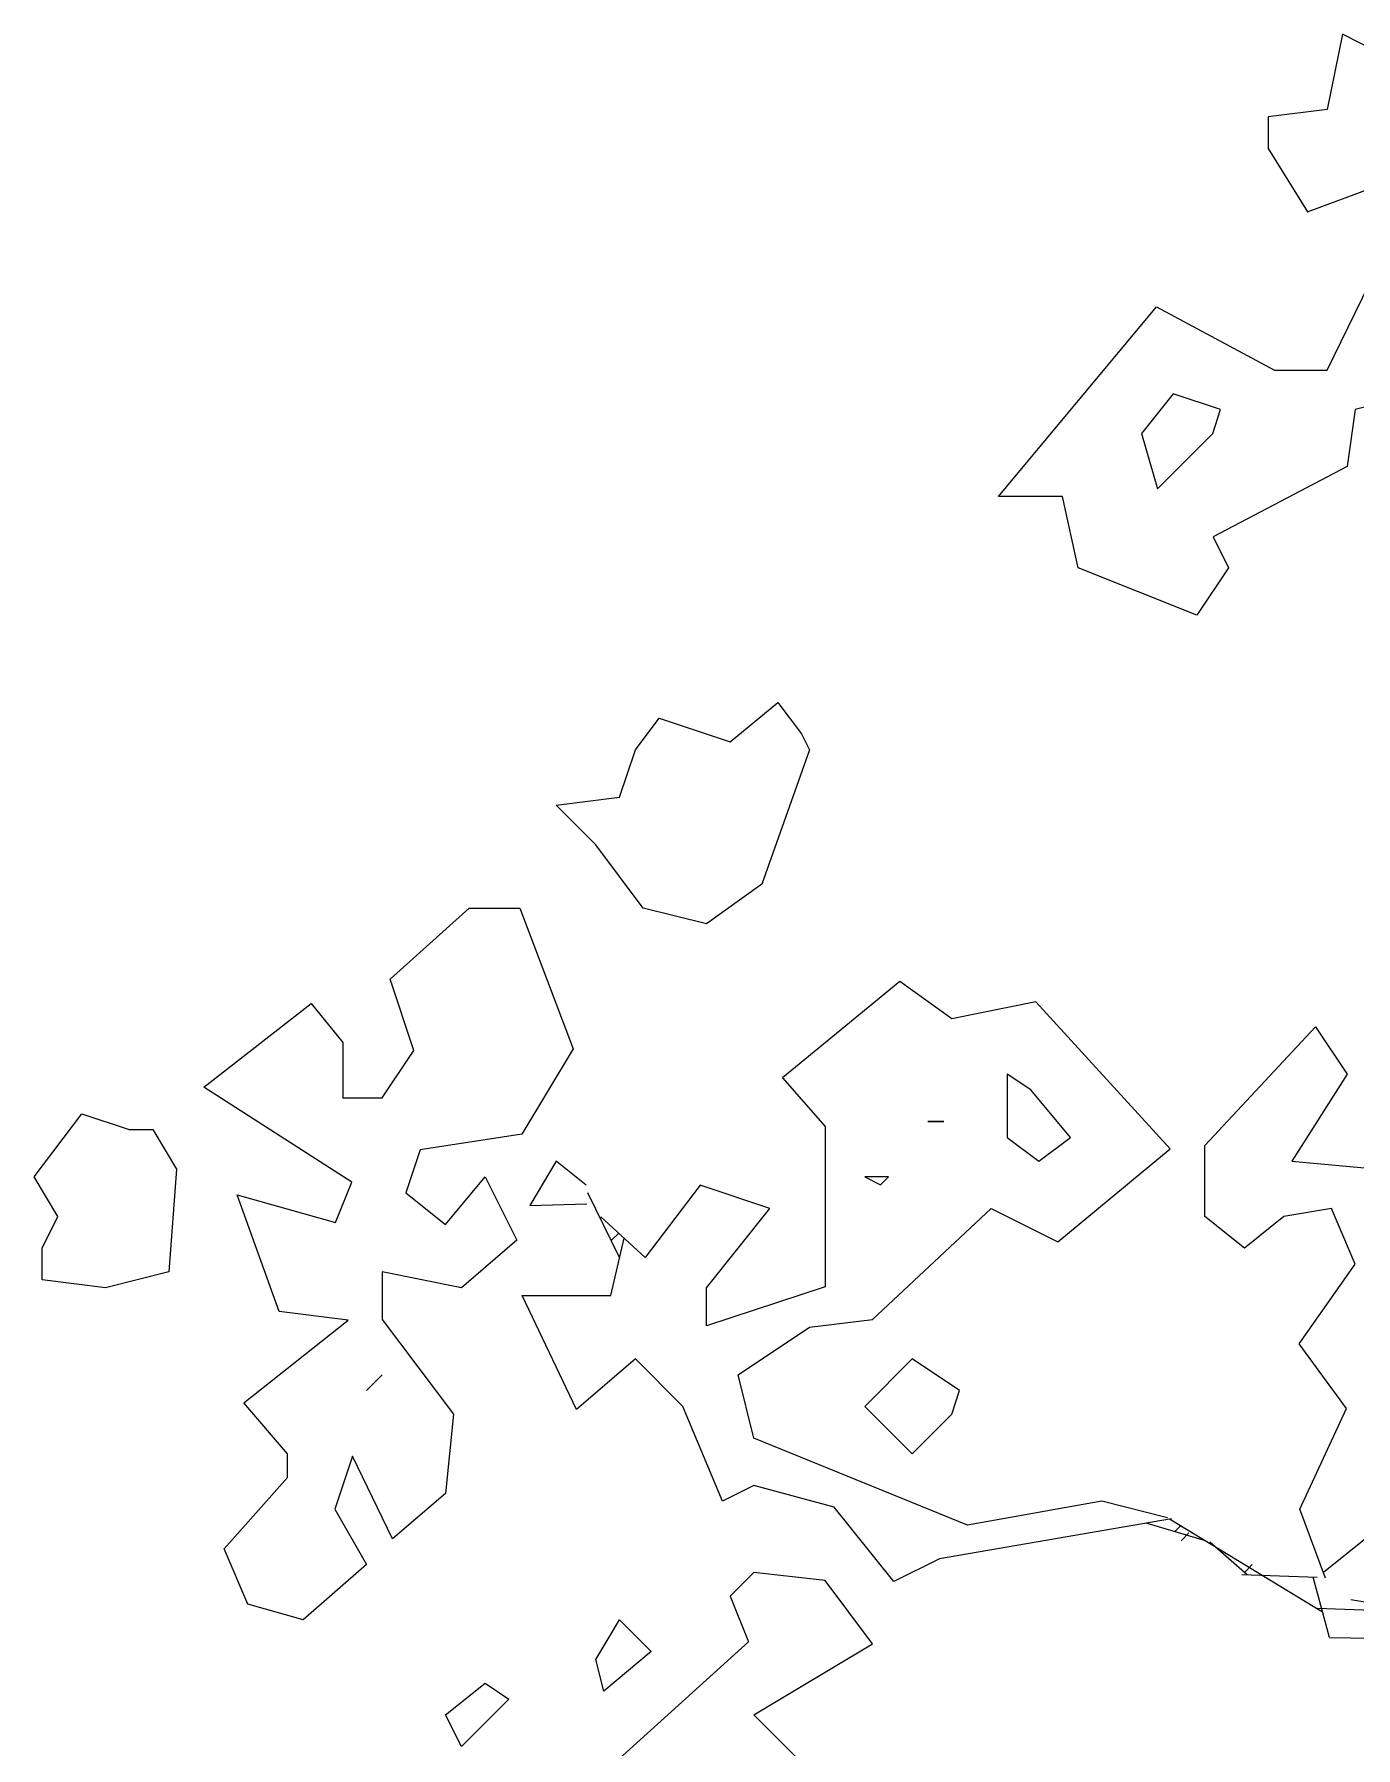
# Model space of a CAD drawing. Header units: millimetres. Extents: x 1211.91 to 1219.54, y 1029.16 to 1038.08.
# Drawn here: x 1211.925 to 1212.366, y 1035.076 to 1035.648 of the extents above; entities that cross this region are included whole.
import ezdxf

# ---------------------------------------------------------------- set-up
doc = ezdxf.new("R2010")
doc.units = ezdxf.units.MM
doc.header["$MEASUREMENT"] = 0
doc.layers.add('Hojas01', color=94, linetype='CONTINUOUS')
doc.layers.add('Hojas02', color=62, linetype='CONTINUOUS')

msp = doc.modelspace()

# ---------------------------------------------------------------- linework, layer by layer
at = {"layer": 'Hojas01', "linetype": 'Continuous'}
for p, q in [((1212.12056, 1035.23982), (1212.11, 1035.26146)), ((1212.1203, 1035.248), (1212.11792, 1035.24562)), ((1212.35526, 1035.12154), (1212.30417, 1035.15256)), ((1212.31619, 1035.1453), (1212.29639, 1035.15124)), ((1212.30787, 1035.15045), (1212.30589, 1035.14847)), ((1212.31064, 1035.14794), (1212.308, 1035.1453)), ((1212.33005, 1035.13395), (1212.31764, 1035.14491)), ((1212.33176, 1035.13738), (1212.32912, 1035.13474)), ((1212.35341, 1035.13303), (1212.32833, 1035.13395)), ((1212.3575, 1035.1131), (1212.35209, 1035.13316)), ((1212.3575, 1035.1131), (1212.42786, 1035.11191))]:
    msp.add_line(p, q, dxfattribs=at)
for points in [[(1212.39248, 1035.63252), (1212.36186, 1035.64809), (1212.35671, 1035.62301), (1212.33704, 1035.6205), (1212.33704, 1035.60994), (1212.35024, 1035.58882), (1212.37149, 1035.59674)], [(1212.37783, 1035.52573), (1212.36608, 1035.52282), (1212.36344, 1035.50382), (1212.31869, 1035.48032), (1212.32384, 1035.47002), (1212.31328, 1035.45418), (1212.27368, 1035.47002), (1212.2684, 1035.49378), (1212.24702, 1035.49378), (1212.29982, 1035.55714), (1212.33915, 1035.53602), (1212.35671, 1035.53602), (1212.37321, 1035.56968)], [(1212.08796, 1035.281), (1212.05403, 1035.27585), (1212.04928, 1035.26146), (1212.06248, 1035.2509), (1212.07568, 1035.26674), (1212.08624, 1035.24562), (1212.06776, 1035.22978), (1212.04136, 1035.23506), (1212.04136, 1035.21922), (1212.06512, 1035.18754), (1212.06248, 1035.16114), (1212.04479, 1035.14596), (1212.03146, 1035.17355), (1212.02552, 1035.15586), (1212.03608, 1035.13738), (1212.01496, 1035.1189), (1211.99648, 1035.12418), (1211.98856, 1035.14266), (1212.00968, 1035.16642), (1212.00968, 1035.17434), (1211.99516, 1035.19137), (1212.03001, 1035.21896), (1212.00691, 1035.22186), (1211.99292, 1035.2608), (1212.02579, 1035.25156), (1212.0312, 1035.26503), (1211.98183, 1035.29671), (1212.0176, 1035.32469), (1212.02816, 1035.31162), (1212.02816, 1035.29314), (1212.04136, 1035.29314), (1212.05192, 1035.30898), (1212.044, 1035.33274), (1212.0704, 1035.3565), (1212.0873, 1035.3565), (1212.10512, 1035.30951), (1212.08796, 1035.281)], [(1212.30351, 1035.15296), (1212.2816, 1035.1585), (1212.23672, 1035.15058), (1212.16544, 1035.17962), (1212.16016, 1035.20074), (1212.18392, 1035.21658), (1212.20504, 1035.21922), (1212.24464, 1035.25618), (1212.26682, 1035.2451), (1212.30431, 1035.27612), (1212.25956, 1035.32522), (1212.23144, 1035.31954), (1212.21415, 1035.33195), (1212.17495, 1035.29988), (1212.1892, 1035.28364), (1212.1892, 1035.23005), (1212.1496, 1035.21711), (1212.1496, 1035.22978), (1212.17072, 1035.25618), (1212.14749, 1035.26397), (1212.12914, 1035.23982), (1212.11436, 1035.25341)], [(1212.35618, 1035.1329), (1212.3476, 1035.15586), (1212.36318, 1035.18952), (1212.34747, 1035.21104), (1212.36608, 1035.2377), (1212.35816, 1035.25618), (1212.34232, 1035.25354), (1212.32912, 1035.24298), (1212.31592, 1035.25354), (1212.31592, 1035.2773), (1212.35288, 1035.3169), (1212.36344, 1035.30106), (1212.34496, 1035.27202), (1212.374, 1035.26938)], [(1212.10947, 1035.26397), (1212.09944, 1035.27202), (1212.0906, 1035.25724), (1212.10961, 1035.25777)], [(1212.30483, 1035.1527), (1212.22735, 1035.13936), (1212.21217, 1035.13171), (1212.19224, 1035.15652), (1212.16544, 1035.16378), (1212.15488, 1035.1585), (1212.14168, 1035.19018), (1212.12584, 1035.20602), (1212.10617, 1035.18913), (1212.08809, 1035.22714), (1212.11766, 1035.22714), (1212.12215, 1035.24628)], [(1212.42786, 1035.11191), (1212.41783, 1035.1292), (1212.38034, 1035.15468), (1212.35552, 1035.13474)], [(1212.09231, 1035.0137), (1212.10208, 1035.01858), (1212.10472, 1035.03706), (1212.1232, 1035.05026), (1212.15554, 1035.03416), (1212.18735, 1035.06531), (1212.16544, 1035.08722), (1212.20504, 1035.11098), (1212.1892, 1035.1321), (1212.16544, 1035.13474), (1212.15752, 1035.12682), (1212.16359, 1035.11164), (1212.09944, 1035.05356), (1212.06512, 1035.04498), (1212.06512, 1035.03442), (1212.08439, 1035.01238)], [(1212.36463, 1035.12577), (1212.39037, 1035.12141), (1212.35341, 1035.12273)]]:
    msp.add_lwpolyline(points, dxfattribs=at)
at = {"layer": 'Hojas02', "linetype": 'Continuous'}
for p, q in [((1212.30536, 1035.5281), (1212.2948, 1035.5149)), ((1212.3212, 1035.52282), (1212.30536, 1035.5281)), ((1212.31856, 1035.5149), (1212.3212, 1035.52282)), ((1212.2948, 1035.5149), (1212.30008, 1035.49642)), ((1212.30008, 1035.49642), (1212.31856, 1035.5149)), ((1212.15752, 1035.41194), (1212.17336, 1035.42514)), ((1212.17336, 1035.42514), (1212.18128, 1035.41458)), ((1212.12584, 1035.4093), (1212.13376, 1035.41986)), ((1212.13376, 1035.41986), (1212.15752, 1035.41194)), ((1212.12056, 1035.39346), (1212.12584, 1035.4093)), ((1212.18392, 1035.4093), (1212.16808, 1035.36442)), ((1212.18128, 1035.41458), (1212.18392, 1035.4093)), ((1212.09944, 1035.39082), (1212.12056, 1035.39346)), ((1212.11264, 1035.37762), (1212.09944, 1035.39082)), ((1212.12848, 1035.3565), (1212.11264, 1035.37762)), ((1212.16808, 1035.36442), (1212.1496, 1035.35122)), ((1212.1496, 1035.35122), (1212.12848, 1035.3565)), ((1212.25784, 1035.29578), (1212.24992, 1035.30106)), ((1212.24992, 1035.30106), (1212.24992, 1035.27994)), ((1212.27104, 1035.27994), (1212.25784, 1035.29578)), ((1211.9252, 1035.26674), (1211.94104, 1035.28786)), ((1211.94104, 1035.28786), (1211.95688, 1035.28258)), ((1212.2288, 1035.28522), (1212.22352, 1035.28522)), ((1212.22352, 1035.28522), (1212.2288, 1035.28522)), ((1211.95688, 1035.28258), (1211.9648, 1035.28258)), ((1211.9648, 1035.28258), (1211.97272, 1035.26938)), ((1212.24992, 1035.27994), (1212.26048, 1035.27202)), ((1212.26048, 1035.27202), (1212.27104, 1035.27994)), ((1211.93312, 1035.25354), (1211.9252, 1035.26674)), ((1211.97272, 1035.26938), (1211.97008, 1035.23506)), ((1212.21032, 1035.26674), (1212.2024, 1035.26674)), ((1212.2024, 1035.26674), (1212.20768, 1035.2641)), ((1212.20768, 1035.2641), (1212.21032, 1035.26674)), ((1211.92784, 1035.24298), (1211.93312, 1035.25354)), ((1211.92784, 1035.23242), (1211.92784, 1035.24298)), ((1211.94896, 1035.22978), (1211.92784, 1035.23242)), ((1211.97008, 1035.23506), (1211.94896, 1035.22978)), ((1212.21824, 1035.20602), (1212.2024, 1035.19018)), ((1212.23408, 1035.19546), (1212.21824, 1035.20602)), ((1212.04136, 1035.20074), (1212.03608, 1035.19546)), ((1212.03608, 1035.19546), (1212.04136, 1035.20074)), ((1212.23144, 1035.18754), (1212.23408, 1035.19546)), ((1212.2024, 1035.19018), (1212.21824, 1035.17434)), ((1212.21824, 1035.17434), (1212.23144, 1035.18754)), ((1212.11264, 1035.1057), (1212.12056, 1035.1189)), ((1212.12056, 1035.1189), (1212.13112, 1035.10834)), ((1212.13112, 1035.10834), (1212.11528, 1035.09514)), ((1212.11528, 1035.09514), (1212.11264, 1035.1057)), ((1212.06248, 1035.08722), (1212.07568, 1035.09778)), ((1212.07568, 1035.09778), (1212.0836, 1035.0925)), ((1212.0836, 1035.0925), (1212.06776, 1035.07666)), ((1212.06776, 1035.07666), (1212.06248, 1035.08722))]:
    msp.add_line(p, q, dxfattribs=at)

doc.saveas('drawing.dxf')
